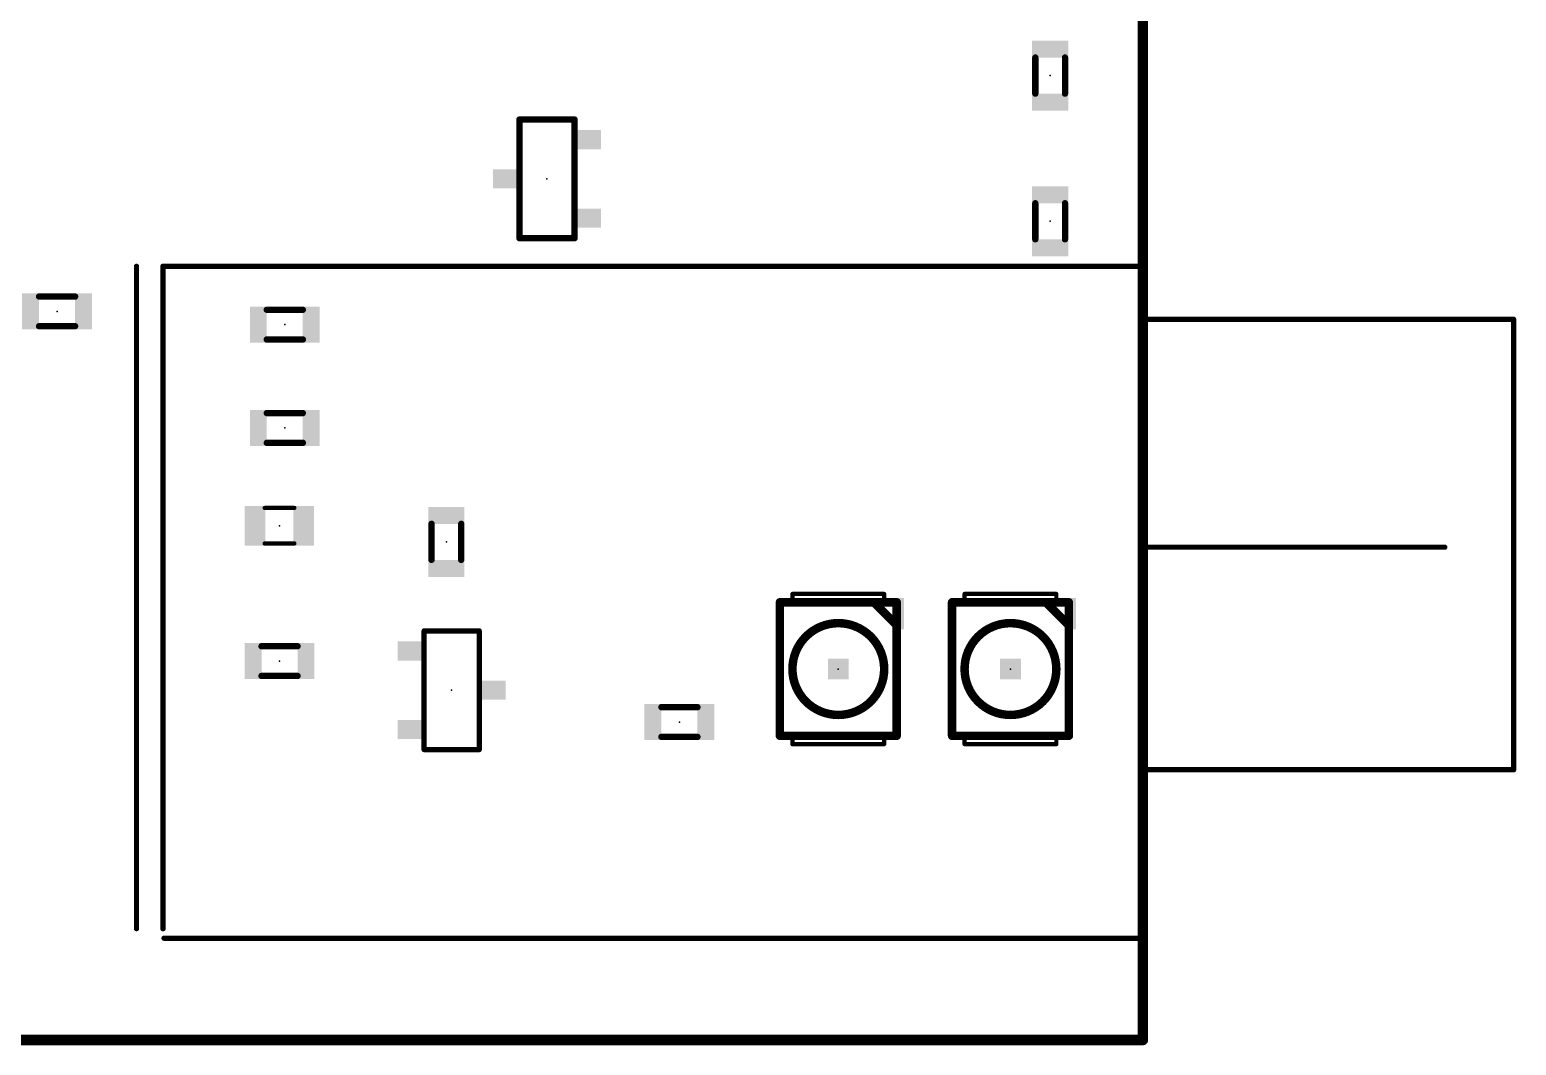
# Model space of a CAD drawing. Extents: x -0.2 to 4.76, y 0.34 to 5.06.
# Drawn here: x 3.349 to 4.753, y 0.345 to 1.303 of the extents above; entities that cross this region are included whole.
import ezdxf

# ---------------------------------------------------------------- set-up
doc = ezdxf.new("R2010")
doc.units = 0
for name, color, linetype in [('21', 253, 'CONTINUOUS'), ('22', 253, 'CONTINUOUS'), ('23', 7, 'CONTINUOUS'), ('24', 7, 'CONTINUOUS'), ('46', 140, 'CONTINUOUS'), ('51', 253, 'CONTINUOUS')]:
    doc.layers.add(name, color=color, linetype=linetype)

# ---------------------------------------------------------------- blocks, each defined once
blk = doc.blocks.new('RECT')
blk.add_solid([(-0.5, -0.5), (0.5, -0.5), (-0.5, 0.5), (0.5, 0.5)])

msp = doc.modelspace()

# ---------------------------------------------------------------- linework, layer by layer
at = {"layer": '21', "const_width": 0.006}
for points in [[(3.8115, 1.2185), (3.8435, 1.2185)], [(3.8115, 1.1965), (3.8115, 1.2185)], [(3.8115, 1.1065), (3.8115, 1.1285)], [(3.8435, 1.1065), (3.8115, 1.1065)]]:
    msp.add_lwpolyline(points, dxfattribs=at)
at = {"layer": '21', "const_width": 0.003}
for points in [[(3.8115, 1.22, 1), (3.8115, 1.217)], [(3.813, 1.2185, 1), (3.81, 1.2185)], [(3.8435, 1.217, 1), (3.8435, 1.22)], [(3.81, 1.1965, 1), (3.813, 1.1965)], [(3.813, 1.1285, 1), (3.81, 1.1285)], [(3.8115, 1.108, 1), (3.8115, 1.105)], [(3.8435, 1.105, 1), (3.8435, 1.108)], [(3.81, 1.1065, 1), (3.813, 1.1065)]]:
    msp.add_lwpolyline(points, format="xyb", dxfattribs=at)
at = {"layer": '22', "const_width": 0.005}
for points in [[(3.45, 1.08), (3.45, 0.455)], [(4.4, 1.08), (3.475, 1.08)], [(3.475, 1.08), (3.475, 0.455)], [(4.4, 1.03), (4.4, 1.08)], [(4.4, 0.815), (4.4, 1.03)], [(4.75, 1.03), (4.4, 1.03)], [(4.75, 1.03), (4.75, 0.605)], [(4.4, 0.605), (4.4, 0.815)], [(4.4, 0.815), (4.685, 0.815)], [(4.4, 0.446), (4.4, 0.605)], [(4.75, 0.605), (4.4, 0.605)], [(3.476, 0.446), (4.4, 0.446)]]:
    msp.add_lwpolyline(points, dxfattribs=at)
at = {"layer": '22', "const_width": 0.0025}
for points in [[(3.45125, 1.08, 1), (3.44875, 1.08)], [(3.475, 1.08125, 1), (3.475, 1.07875)], [(3.47625, 1.08, 1), (3.47375, 1.08)], [(4.40125, 1.08, 1), (4.39875, 1.08)], [(4.4, 1.07875, 1), (4.4, 1.08125)], [(4.40125, 1.03, 1), (4.39875, 1.03)], [(4.4, 1.03125, 1), (4.4, 1.02875)], [(4.39875, 1.03, 1), (4.40125, 1.03)], [(4.75125, 1.03, 1), (4.74875, 1.03)], [(4.75, 1.02875, 1), (4.75, 1.03125)], [(4.40125, 0.815, 1), (4.39875, 0.815)], [(4.4, 0.81625, 1), (4.4, 0.81375)], [(4.39875, 0.815, 1), (4.40125, 0.815)], [(4.685, 0.81375, 1), (4.685, 0.81625)], [(4.40125, 0.605, 1), (4.39875, 0.605)], [(4.4, 0.60625, 1), (4.4, 0.60375)], [(4.39875, 0.605, 1), (4.40125, 0.605)], [(4.74875, 0.605, 1), (4.75125, 0.605)], [(4.75, 0.60375, 1), (4.75, 0.60625)], [(3.44875, 0.455, 1), (3.45125, 0.455)], [(3.47375, 0.455, 1), (3.47625, 0.455)], [(3.476, 0.44725, 1), (3.476, 0.44475)], [(4.39875, 0.446, 1), (4.40125, 0.446)], [(4.4, 0.44475, 1), (4.4, 0.44725)]]:
    msp.add_lwpolyline(points, format="xyb", dxfattribs=at)
at = {"layer": '23'}
for p in [(4.3125, 1.26), (3.8375, 1.1625), (4.3125, 1.1225), (3.375, 1.0375), (3.59, 1.025), (3.59, 0.9275), (3.585, 0.835), (3.7425, 0.82), (3.585, 0.7075), (4.1125, 0.7), (4.275, 0.7), (3.7475, 0.68), (3.9625, 0.65)]:
    msp.add_point(p, dxfattribs=at)
at = {"layer": '24'}
msp.add_point((4.4, 0.53), dxfattribs=at)
at = {"layer": '46', "const_width": 0.01}
for points in [[(4.4, 5.05), (4.4, 0.35)], [(4.4, 0.35), (0.15, 0.35)]]:
    msp.add_lwpolyline(points, dxfattribs=at)
at = {"layer": '46', "const_width": 0.005}
for points in [[(4.3975, 0.35, 1), (4.4025, 0.35)], [(4.4, 0.3475, 1), (4.4, 0.3525)]]:
    msp.add_lwpolyline(points, format="xyb", dxfattribs=at)
at = {"layer": '51'}
for points, const_width in [([(4.298484, 1.277008), (4.298484, 1.242992)], 0.006), ([(4.326516, 1.242992), (4.326516, 1.277008)], 0.006), ([(3.8115, 1.2185), (3.8635, 1.2185)], 0.006), ([(3.8115, 1.1065), (3.8115, 1.2185)], 0.006), ([(3.8635, 1.2185), (3.8635, 1.1065)], 0.006), ([(4.298484, 1.139508), (4.298484, 1.105492)], 0.006), ([(4.326516, 1.105492), (4.326516, 1.139508)], 0.006), ([(3.8635, 1.1065), (3.8115, 1.1065)], 0.006), ([(3.392008, 1.051516), (3.357992, 1.051516)], 0.006), ([(3.607008, 1.039016), (3.572992, 1.039016)], 0.006), ([(3.357992, 1.023484), (3.392008, 1.023484)], 0.006), ([(3.572992, 1.010984), (3.607008, 1.010984)], 0.006), ([(3.607008, 0.941516), (3.572992, 0.941516)], 0.006), ([(3.572992, 0.913484), (3.607008, 0.913484)], 0.006), ([(3.570984, 0.852008), (3.599016, 0.852008)], 0.004), ([(3.728484, 0.837008), (3.728484, 0.802992)], 0.006), ([(3.756516, 0.802992), (3.756516, 0.837008)], 0.006), ([(3.570984, 0.818504), (3.599016, 0.818504)], 0.004), ([(4.155807, 0.770866), (4.069193, 0.770866)], 0.004), ([(4.069193, 0.770866), (4.069193, 0.762992)], 0.004), ([(4.155807, 0.762992), (4.155807, 0.770866)], 0.004), ([(4.318307, 0.770866), (4.231693, 0.770866)], 0.004), ([(4.231693, 0.770866), (4.231693, 0.762992)], 0.004), ([(4.318307, 0.762992), (4.318307, 0.770866)], 0.004), ([(4.069193, 0.762992), (4.057382, 0.762992)], 0.008), ([(4.057382, 0.762992), (4.057382, 0.637008)], 0.008), ([(4.145965, 0.762992), (4.069193, 0.762992)], 0.008), ([(4.155807, 0.762992), (4.145965, 0.762992)], 0.008), ([(4.145965, 0.762992), (4.167618, 0.741339)], 0.008), ([(4.167618, 0.762992), (4.155807, 0.762992)], 0.008), ([(4.167618, 0.741339), (4.167618, 0.762992)], 0.008), ([(4.231693, 0.762992), (4.219882, 0.762992)], 0.008), ([(4.219882, 0.762992), (4.219882, 0.637008)], 0.008), ([(4.308465, 0.762992), (4.231693, 0.762992)], 0.008), ([(4.318307, 0.762992), (4.308465, 0.762992)], 0.008), ([(4.308465, 0.762992), (4.330118, 0.741339)], 0.008), ([(4.330118, 0.762992), (4.318307, 0.762992)], 0.008), ([(4.330118, 0.741339), (4.330118, 0.762992)], 0.008), ([(4.167618, 0.637008), (4.167618, 0.741339)], 0.008), ([(4.330118, 0.637008), (4.330118, 0.741339)], 0.008), ([(3.7215, 0.624), (3.7215, 0.736)], 0.005), ([(3.7215, 0.736), (3.7735, 0.736)], 0.005), ([(3.7735, 0.736), (3.7735, 0.624)], 0.005), ([(3.602008, 0.721516), (3.567992, 0.721516)], 0.006), ([(3.567992, 0.693484), (3.602008, 0.693484)], 0.006), ([(3.979508, 0.664016), (3.945492, 0.664016)], 0.006), ([(3.945492, 0.635984), (3.979508, 0.635984)], 0.006), ([(4.057382, 0.637008), (4.069193, 0.637008)], 0.008), ([(4.069193, 0.637008), (4.155807, 0.637008)], 0.008), ([(4.069193, 0.629134), (4.069193, 0.637008)], 0.004), ([(4.155807, 0.637008), (4.167618, 0.637008)], 0.008), ([(4.155807, 0.637008), (4.155807, 0.629134)], 0.004), ([(4.219882, 0.637008), (4.231693, 0.637008)], 0.008), ([(4.231693, 0.637008), (4.318307, 0.637008)], 0.008), ([(4.231693, 0.629134), (4.231693, 0.637008)], 0.004), ([(4.318307, 0.637008), (4.330118, 0.637008)], 0.008), ([(4.318307, 0.637008), (4.318307, 0.629134)], 0.004), ([(3.7735, 0.624), (3.7215, 0.624)], 0.005), ([(4.155807, 0.629134), (4.069193, 0.629134)], 0.004), ([(4.318307, 0.629134), (4.231693, 0.629134)], 0.004)]:
    msp.add_lwpolyline(points, dxfattribs=dict(at, const_width=const_width))
for points, const_width in [([(4.299984, 1.277008, 1), (4.296984, 1.277008)], 0.003), ([(4.328016, 1.277008, 1), (4.325016, 1.277008)], 0.003), ([(4.296984, 1.242992, 1), (4.299984, 1.242992)], 0.003), ([(4.325016, 1.242992, 1), (4.328016, 1.242992)], 0.003), ([(3.8115, 1.22, 1), (3.8115, 1.217)], 0.003), ([(3.813, 1.2185, 1), (3.81, 1.2185)], 0.003), ([(3.865, 1.2185, 1), (3.862, 1.2185)], 0.003), ([(3.8635, 1.217, 1), (3.8635, 1.22)], 0.003), ([(4.299984, 1.139508, 1), (4.296984, 1.139508)], 0.003), ([(4.328016, 1.139508, 1), (4.325016, 1.139508)], 0.003), ([(3.8115, 1.108, 1), (3.8115, 1.105)], 0.003), ([(3.8635, 1.105, 1), (3.8635, 1.108)], 0.003), ([(3.81, 1.1065, 1), (3.813, 1.1065)], 0.003), ([(3.862, 1.1065, 1), (3.865, 1.1065)], 0.003), ([(4.296984, 1.105492, 1), (4.299984, 1.105492)], 0.003), ([(4.325016, 1.105492, 1), (4.328016, 1.105492)], 0.003), ([(3.357992, 1.053016, 1), (3.357992, 1.050016)], 0.003), ([(3.392008, 1.050016, 1), (3.392008, 1.053016)], 0.003), ([(3.572992, 1.040516, 1), (3.572992, 1.037516)], 0.003), ([(3.607008, 1.037516, 1), (3.607008, 1.040516)], 0.003), ([(3.357992, 1.024984, 1), (3.357992, 1.021984)], 0.003), ([(3.392008, 1.021984, 1), (3.392008, 1.024984)], 0.003), ([(3.572992, 1.012484, 1), (3.572992, 1.009484)], 0.003), ([(3.607008, 1.009484, 1), (3.607008, 1.012484)], 0.003), ([(3.572992, 0.943016, 1), (3.572992, 0.940016)], 0.003), ([(3.607008, 0.940016, 1), (3.607008, 0.943016)], 0.003), ([(3.572992, 0.914984, 1), (3.572992, 0.911984)], 0.003), ([(3.607008, 0.911984, 1), (3.607008, 0.914984)], 0.003), ([(3.570984, 0.853008, 1), (3.570984, 0.851008)], 0.002), ([(3.599016, 0.851008, 1), (3.599016, 0.853008)], 0.002), ([(3.729984, 0.837008, 1), (3.726984, 0.837008)], 0.003), ([(3.758016, 0.837008, 1), (3.755016, 0.837008)], 0.003), ([(3.570984, 0.819504, 1), (3.570984, 0.817504)], 0.002), ([(3.599016, 0.817504, 1), (3.599016, 0.819504)], 0.002), ([(3.726984, 0.802992, 1), (3.729984, 0.802992)], 0.003), ([(3.755016, 0.802992, 1), (3.758016, 0.802992)], 0.003), ([(4.069193, 0.771866, 1), (4.069193, 0.769866)], 0.002), ([(4.070193, 0.770866, 1), (4.068193, 0.770866)], 0.002), ([(4.156807, 0.770866, 1), (4.154807, 0.770866)], 0.002), ([(4.155807, 0.769866, 1), (4.155807, 0.771866)], 0.002), ([(4.231693, 0.771866, 1), (4.231693, 0.769866)], 0.002), ([(4.232693, 0.770866, 1), (4.230693, 0.770866)], 0.002), ([(4.319307, 0.770866, 1), (4.317307, 0.770866)], 0.002), ([(4.318307, 0.769866, 1), (4.318307, 0.771866)], 0.002), ([(4.057382, 0.764992, 1), (4.057382, 0.760992)], 0.004), ([(4.059382, 0.762992, 1), (4.055382, 0.762992)], 0.004), ([(4.069193, 0.764992, 1), (4.069193, 0.760992)], 0.004), ([(4.069193, 0.760992, 1), (4.069193, 0.764992)], 0.004), ([(4.068193, 0.762992, 1), (4.070193, 0.762992)], 0.002), ([(4.147379, 0.764406, 1), (4.14455, 0.761578)], 0.004), ([(4.145965, 0.764992, 1), (4.145965, 0.760992)], 0.004), ([(4.145965, 0.760992, 1), (4.145965, 0.764992)], 0.004), ([(4.155807, 0.764992, 1), (4.155807, 0.760992)], 0.004), ([(4.155807, 0.760992, 1), (4.155807, 0.764992)], 0.004), ([(4.154807, 0.762992, 1), (4.156807, 0.762992)], 0.002), ([(4.169618, 0.762992, 1), (4.165618, 0.762992)], 0.004), ([(4.167618, 0.760992, 1), (4.167618, 0.764992)], 0.004), ([(4.219882, 0.764992, 1), (4.219882, 0.760992)], 0.004), ([(4.221882, 0.762992, 1), (4.217882, 0.762992)], 0.004), ([(4.231693, 0.764992, 1), (4.231693, 0.760992)], 0.004), ([(4.231693, 0.760992, 1), (4.231693, 0.764992)], 0.004), ([(4.230693, 0.762992, 1), (4.232693, 0.762992)], 0.002), ([(4.309879, 0.764406, 1), (4.30705, 0.761578)], 0.004), ([(4.308465, 0.764992, 1), (4.308465, 0.760992)], 0.004), ([(4.308465, 0.760992, 1), (4.308465, 0.764992)], 0.004), ([(4.318307, 0.764992, 1), (4.318307, 0.760992)], 0.004), ([(4.318307, 0.760992, 1), (4.318307, 0.764992)], 0.004), ([(4.317307, 0.762992, 1), (4.319307, 0.762992)], 0.002), ([(4.332118, 0.762992, 1), (4.328118, 0.762992)], 0.004), ([(4.330118, 0.760992, 1), (4.330118, 0.764992)], 0.004), ([(4.1125, 0.656693, 1), (4.1125, 0.743307, 1), (4.1125, 0.656693)], 0.008), ([(4.169618, 0.741339, 1), (4.165618, 0.741339)], 0.004), ([(4.166204, 0.739924, 1), (4.169032, 0.742753)], 0.004), ([(4.275, 0.656693, 1), (4.275, 0.743307, 1), (4.275, 0.656693)], 0.008), ([(4.332118, 0.741339, 1), (4.328118, 0.741339)], 0.004), ([(4.328704, 0.739924, 1), (4.331532, 0.742753)], 0.004), ([(3.72275, 0.736, 1), (3.72025, 0.736)], 0.0025), ([(3.7215, 0.73725, 1), (3.7215, 0.73475)], 0.0025), ([(3.77475, 0.736, 1), (3.77225, 0.736)], 0.0025), ([(3.7735, 0.73475, 1), (3.7735, 0.73725)], 0.0025), ([(4.165618, 0.741339, 1), (4.169618, 0.741339)], 0.004), ([(4.328118, 0.741339, 1), (4.332118, 0.741339)], 0.004), ([(3.567992, 0.723016, 1), (3.567992, 0.720016)], 0.003), ([(3.602008, 0.720016, 1), (3.602008, 0.723016)], 0.003), ([(3.567992, 0.694984, 1), (3.567992, 0.691984)], 0.003), ([(3.602008, 0.691984, 1), (3.602008, 0.694984)], 0.003), ([(3.945492, 0.665516, 1), (3.945492, 0.662516)], 0.003), ([(3.979508, 0.662516, 1), (3.979508, 0.665516)], 0.003), ([(3.945492, 0.637484, 1), (3.945492, 0.634484)], 0.003), ([(3.979508, 0.634484, 1), (3.979508, 0.637484)], 0.003), ([(4.057382, 0.639008, 1), (4.057382, 0.635008)], 0.004), ([(4.055382, 0.637008, 1), (4.059382, 0.637008)], 0.004), ([(4.069193, 0.639008, 1), (4.069193, 0.635008)], 0.004), ([(4.069193, 0.635008, 1), (4.069193, 0.639008)], 0.004), ([(4.070193, 0.637008, 1), (4.068193, 0.637008)], 0.002), ([(4.155807, 0.639008, 1), (4.155807, 0.635008)], 0.004), ([(4.155807, 0.635008, 1), (4.155807, 0.639008)], 0.004), ([(4.156807, 0.637008, 1), (4.154807, 0.637008)], 0.002), ([(4.165618, 0.637008, 1), (4.169618, 0.637008)], 0.004), ([(4.167618, 0.635008, 1), (4.167618, 0.639008)], 0.004), ([(4.219882, 0.639008, 1), (4.219882, 0.635008)], 0.004), ([(4.217882, 0.637008, 1), (4.221882, 0.637008)], 0.004), ([(4.231693, 0.639008, 1), (4.231693, 0.635008)], 0.004), ([(4.231693, 0.635008, 1), (4.231693, 0.639008)], 0.004), ([(4.232693, 0.637008, 1), (4.230693, 0.637008)], 0.002), ([(4.318307, 0.639008, 1), (4.318307, 0.635008)], 0.004), ([(4.318307, 0.635008, 1), (4.318307, 0.639008)], 0.004), ([(4.319307, 0.637008, 1), (4.317307, 0.637008)], 0.002), ([(4.328118, 0.637008, 1), (4.332118, 0.637008)], 0.004), ([(4.330118, 0.635008, 1), (4.330118, 0.639008)], 0.004), ([(3.7215, 0.62525, 1), (3.7215, 0.62275)], 0.0025), ([(3.72025, 0.624, 1), (3.72275, 0.624)], 0.0025), ([(3.77225, 0.624, 1), (3.77475, 0.624)], 0.0025), ([(3.7735, 0.62275, 1), (3.7735, 0.62525)], 0.0025), ([(4.069193, 0.630134, 1), (4.069193, 0.628134)], 0.002), ([(4.068193, 0.629134, 1), (4.070193, 0.629134)], 0.002), ([(4.154807, 0.629134, 1), (4.156807, 0.629134)], 0.002), ([(4.155807, 0.628134, 1), (4.155807, 0.630134)], 0.002), ([(4.231693, 0.630134, 1), (4.231693, 0.628134)], 0.002), ([(4.230693, 0.629134, 1), (4.232693, 0.629134)], 0.002), ([(4.317307, 0.629134, 1), (4.319307, 0.629134)], 0.002), ([(4.318307, 0.628134, 1), (4.318307, 0.630134)], 0.002)]:
    msp.add_lwpolyline(points, format="xyb", dxfattribs=dict(at, const_width=const_width))

# ---------------------------------------------------------------- block references
at = {"layer": '21', "rotation": 180}
for p, xscale, yscale in [((4.170079, 0.752165), 0.008858, 0.029528), ((4.332579, 0.752165), 0.008858, 0.029528), ((4.1125, 0.7), 0.019685, 0.019685), ((4.275, 0.7), 0.019685, 0.019685)]:
    msp.add_blockref('RECT', p, dxfattribs=dict(at, xscale=xscale, yscale=yscale))
at = {"layer": '51'}
for p, xscale, yscale, rotation in [((4.3125, 1.285), 0.016, 0.034, 90), ((4.3125, 1.235), 0.016, 0.034, 90), ((3.877, 1.1995), 0.018, 0.023, 90), ((3.798, 1.1625), 0.018, 0.023, 90), ((4.3125, 1.1475), 0.016, 0.034, 270), ((3.877, 1.1255), 0.018, 0.023, 90), ((4.3125, 1.0975), 0.016, 0.034, 270), ((3.35, 1.0375), 0.016, 0.034, 180), ((3.4, 1.0375), 0.016, 0.034, 180), ((3.565, 1.025), 0.016, 0.034, 180), ((3.615, 1.025), 0.016, 0.034, 180), ((3.565, 0.9275), 0.016, 0.034, 180), ((3.615, 0.9275), 0.016, 0.034, 180), ((3.7425, 0.845), 0.016, 0.034, 270), ((3.7425, 0.795), 0.016, 0.034, 270), ((3.708, 0.717), 0.018, 0.023, 270), ((3.787, 0.68), 0.018, 0.023, 270), ((3.708, 0.643), 0.018, 0.023, 270)]:
    msp.add_blockref('RECT', p, dxfattribs=dict(at, xscale=xscale, yscale=yscale, rotation=rotation))
for p, xscale, yscale in [((3.561844, 0.835201), 0.019689, 0.037402), ((3.607844, 0.835201), 0.019689, 0.037402), ((3.56, 0.7075), 0.016, 0.034), ((3.61, 0.7075), 0.016, 0.034), ((3.9375, 0.65), 0.016, 0.034), ((3.9875, 0.65), 0.016, 0.034)]:
    msp.add_blockref('RECT', p, dxfattribs=dict(at, xscale=xscale, yscale=yscale))

doc.saveas('drawing.dxf')
